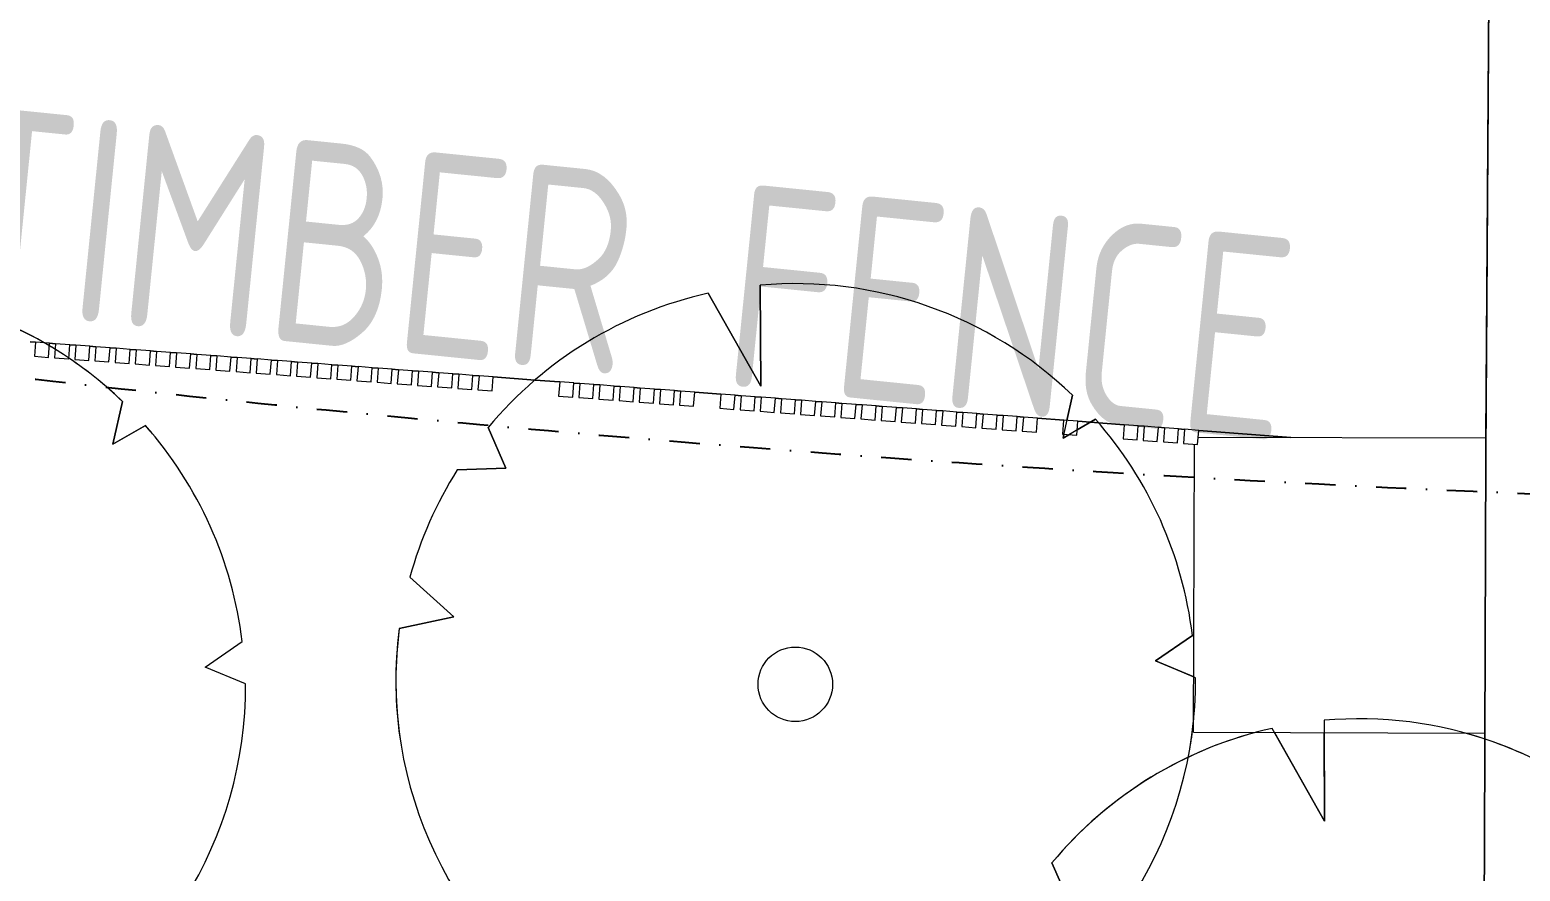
# Model space of a CAD drawing. Header units: millimetres. Extents: x -39027 to 364494, y -35256 to 94895.
# Drawn here: x -11152 to -7466, y 12284 to 14365 of the extents above; entities that cross this region are included whole.
import ezdxf

# ---------------------------------------------------------------- set-up
doc = ezdxf.new("R2010")
doc.units = ezdxf.units.MM
doc.header["$LTSCALE"] = 25
doc.linetypes.add('BG_Dash Dot 3mm', pattern=[7, 3, -2, 0, -2])
for name, color, linetype, lineweight in [('A-GLAZ-CWMG', 3, 'Continuous', 5), ('A-WALL', 2, 'Continuous', 5), ('C-PROP-LINE', 91, 'BG_Dash Dot 3mm', 25), ('C-TOPO', 251, 'Continuous', 9), ('G-ANNO-TEXT', 231, 'Continuous', 5), ('L-PLNT', 71, 'Continuous', 5)]:
    doc.layers.add(name, color=color, linetype=linetype, lineweight=lineweight)
doc.styles.add('ISOCPEUR', font='isocpeur.ttf', dxfattribs={"width": 0.75, "height": 500})

# ---------------------------------------------------------------- blocks, each defined once
blk = doc.blocks.new('Rectangular Mullion - 35mm Timber Batten_Black_-V21-PROPOSED SITE PLAN')
at = {"layer": 'A-GLAZ-CWMG', "lineweight": 9}
for p, q in [((-17.5, -17.5), (-17.5, 17.5)), ((-17.5, 17.5), (17.5, 17.5)), ((17.5, 17.5), (17.5, -17.5)), ((17.5, -17.5), (-17.5, -17.5))]:
    blk.add_line(p, q, dxfattribs=at)
blk = doc.blocks.new('Rectangular Mullion - 35mm Timber Batten_Black_-V22-PROPOSED SITE PLAN')
at = {"layer": 'A-GLAZ-CWMG', "lineweight": 9}
for p, q in [((-17.5, -17.5), (-17.5, 17.5)), ((-17.5, 17.5), (17.5, 17.5)), ((17.5, 17.5), (17.5, -17.5)), ((17.5, -17.5), (-17.5, -17.5))]:
    blk.add_line(p, q, dxfattribs=at)
blk = doc.blocks.new('Rectangular Mullion - 35mm Timber Batten_Black_-V23-PROPOSED SITE PLAN')
at = {"layer": 'A-GLAZ-CWMG', "lineweight": 9}
for p, q in [((-17.5, -17.5), (-17.5, 17.5)), ((-17.5, 17.5), (17.5, 17.5)), ((17.5, 17.5), (17.5, -17.5)), ((17.5, -17.5), (-17.5, -17.5))]:
    blk.add_line(p, q, dxfattribs=at)
blk = doc.blocks.new('Rectangular Mullion - 35mm Timber Batten_Black_-V24-PROPOSED SITE PLAN')
at = {"layer": 'A-GLAZ-CWMG', "lineweight": 9}
for p, q in [((-17.5, -17.5), (-17.5, 17.5)), ((-17.5, 17.5), (17.5, 17.5)), ((17.5, 17.5), (17.5, -17.5)), ((17.5, -17.5), (-17.5, -17.5))]:
    blk.add_line(p, q, dxfattribs=at)
blk = doc.blocks.new('Rectangular Mullion - 35mm Timber Batten_Black_-V25-PROPOSED SITE PLAN')
at = {"layer": 'A-GLAZ-CWMG', "lineweight": 9}
for p, q in [((-17.5, -17.5), (-17.5, 17.5)), ((-17.5, 17.5), (17.5, 17.5)), ((17.5, 17.5), (17.5, -17.5)), ((17.5, -17.5), (-17.5, -17.5))]:
    blk.add_line(p, q, dxfattribs=at)
blk = doc.blocks.new('Rectangular Mullion - 35mm Timber Batten_Black_-V26-PROPOSED SITE PLAN')
at = {"layer": 'A-GLAZ-CWMG', "lineweight": 9}
for p, q in [((-17.5, -17.5), (-17.5, 17.5)), ((-17.5, 17.5), (17.5, 17.5)), ((17.5, 17.5), (17.5, -17.5)), ((17.5, -17.5), (-17.5, -17.5))]:
    blk.add_line(p, q, dxfattribs=at)
blk = doc.blocks.new('Rectangular Mullion - 35mm Timber Batten_Black_-V27-PROPOSED SITE PLAN')
at = {"layer": 'A-GLAZ-CWMG', "lineweight": 9}
for p, q in [((-17.5, -17.5), (-17.5, 17.5)), ((-17.5, 17.5), (17.5, 17.5)), ((17.5, 17.5), (17.5, -17.5)), ((17.5, -17.5), (-17.5, -17.5))]:
    blk.add_line(p, q, dxfattribs=at)
blk = doc.blocks.new('Rectangular Mullion - 35mm Timber Batten_Black_-V28-PROPOSED SITE PLAN')
at = {"layer": 'A-GLAZ-CWMG', "lineweight": 9}
for p, q in [((-17.5, -17.5), (-17.5, 17.5)), ((-17.5, 17.5), (17.5, 17.5)), ((17.5, 17.5), (17.5, -17.5)), ((17.5, -17.5), (-17.5, -17.5))]:
    blk.add_line(p, q, dxfattribs=at)
blk = doc.blocks.new('Rectangular Mullion - 35mm Timber Batten_Black_-V29-PROPOSED SITE PLAN')
at = {"layer": 'A-GLAZ-CWMG', "lineweight": 9}
for p, q in [((-17.5, -17.5), (-17.5, 17.5)), ((-17.5, 17.5), (17.5, 17.5)), ((17.5, 17.5), (17.5, -17.5)), ((17.5, -17.5), (-17.5, -17.5))]:
    blk.add_line(p, q, dxfattribs=at)
blk = doc.blocks.new('Rectangular Mullion - 35mm Timber Batten_Black_-V30-PROPOSED SITE PLAN')
at = {"layer": 'A-GLAZ-CWMG', "lineweight": 9}
for p, q in [((-17.5, -17.5), (-17.5, 17.5)), ((-17.5, 17.5), (17.5, 17.5)), ((17.5, 17.5), (17.5, -17.5)), ((17.5, -17.5), (-17.5, -17.5))]:
    blk.add_line(p, q, dxfattribs=at)
blk = doc.blocks.new('Rectangular Mullion - 35mm Timber Batten_Black_-V31-PROPOSED SITE PLAN')
at = {"layer": 'A-GLAZ-CWMG', "lineweight": 9}
for p, q in [((-17.5, -17.5), (-17.5, 17.5)), ((-17.5, 17.5), (17.5, 17.5)), ((17.5, 17.5), (17.5, -17.5)), ((17.5, -17.5), (-17.5, -17.5))]:
    blk.add_line(p, q, dxfattribs=at)
blk = doc.blocks.new('Rectangular Mullion - 35mm Timber Batten_Black_-V32-PROPOSED SITE PLAN')
at = {"layer": 'A-GLAZ-CWMG', "lineweight": 9}
for p, q in [((-17.5, -17.5), (-17.5, 17.5)), ((-17.5, 17.5), (17.5, 17.5)), ((17.5, 17.5), (17.5, -17.5)), ((17.5, -17.5), (-17.5, -17.5))]:
    blk.add_line(p, q, dxfattribs=at)
blk = doc.blocks.new('Rectangular Mullion - 35mm Timber Batten_Black_-V33-PROPOSED SITE PLAN')
at = {"layer": 'A-GLAZ-CWMG', "lineweight": 9}
for p, q in [((-17.5, -17.5), (-17.5, 17.5)), ((-17.5, 17.5), (17.5, 17.5)), ((17.5, 17.5), (17.5, -17.5)), ((17.5, -17.5), (-17.5, -17.5))]:
    blk.add_line(p, q, dxfattribs=at)
blk = doc.blocks.new('Rectangular Mullion - 35mm Timber Batten_Black_-V34-PROPOSED SITE PLAN')
at = {"layer": 'A-GLAZ-CWMG', "lineweight": 9}
for p, q in [((-17.5, -17.5), (-17.5, 17.5)), ((-17.5, 17.5), (17.5, 17.5)), ((17.5, 17.5), (17.5, -17.5)), ((17.5, -17.5), (-17.5, -17.5))]:
    blk.add_line(p, q, dxfattribs=at)
blk = doc.blocks.new('Rectangular Mullion - 35mm Timber Batten_Black_-V35-PROPOSED SITE PLAN')
at = {"layer": 'A-GLAZ-CWMG', "lineweight": 9}
for p, q in [((-17.5, -17.5), (-17.5, 17.5)), ((-17.5, 17.5), (17.5, 17.5)), ((17.5, 17.5), (17.5, -17.5)), ((17.5, -17.5), (-17.5, -17.5))]:
    blk.add_line(p, q, dxfattribs=at)
blk = doc.blocks.new('Rectangular Mullion - 35mm Timber Batten_Black_-V36-PROPOSED SITE PLAN')
at = {"layer": 'A-GLAZ-CWMG', "lineweight": 9}
for p, q in [((-17.5, -17.5), (-17.5, 17.5)), ((-17.5, 17.5), (17.5, 17.5)), ((17.5, 17.5), (17.5, -17.5)), ((17.5, -17.5), (-17.5, -17.5))]:
    blk.add_line(p, q, dxfattribs=at)
blk = doc.blocks.new('Rectangular Mullion - 35mm Timber Batten_Black_-V37-PROPOSED SITE PLAN')
at = {"layer": 'A-GLAZ-CWMG', "lineweight": 9}
for p, q in [((-17.5, -17.5), (-17.5, 17.5)), ((-17.5, 17.5), (17.5, 17.5)), ((17.5, 17.5), (17.5, -17.5)), ((17.5, -17.5), (-17.5, -17.5))]:
    blk.add_line(p, q, dxfattribs=at)
blk = doc.blocks.new('Rectangular Mullion - 35mm Timber Batten_Black_-V38-PROPOSED SITE PLAN')
at = {"layer": 'A-GLAZ-CWMG', "lineweight": 9}
for p, q in [((-17.5, -17.5), (-17.5, 17.5)), ((-17.5, 17.5), (17.5, 17.5)), ((17.5, 17.5), (17.5, -17.5)), ((17.5, -17.5), (-17.5, -17.5))]:
    blk.add_line(p, q, dxfattribs=at)
blk = doc.blocks.new('Rectangular Mullion - 35mm Timber Batten_Black_-V39-PROPOSED SITE PLAN')
at = {"layer": 'A-GLAZ-CWMG', "lineweight": 9}
for p, q in [((-17.5, -17.5), (-17.5, 17.5)), ((-17.5, 17.5), (17.5, 17.5)), ((17.5, 17.5), (17.5, -17.5)), ((17.5, -17.5), (-17.5, -17.5))]:
    blk.add_line(p, q, dxfattribs=at)
blk = doc.blocks.new('Rectangular Mullion - 35mm Timber Batten_Black_-V40-PROPOSED SITE PLAN')
at = {"layer": 'A-GLAZ-CWMG', "lineweight": 9}
h = blk.add_hatch(dxfattribs=at)
h.set_pattern_fill('FP_5', color=256, style=0, pattern_type=2)
h.set_pattern_definition([(0.428, (6185.92, 12330.6), (-22444.1743, 1.0904), [244.69, -24223.84]), (344.354, (6430.6, 12332.42), (8166.053, -1873.23), [310.84, -10050.37]), (310.664, (6729.9, 12248.6), (2026.18, -153.63), [229.9, -2643.79]), (308.817, (6879.725, 12074.21), (26206.8536, -32427.14775), [445.65, -44119.59]), (342.67, (7159.07, 11726.98), (-17837.7208, 5725.6255), [271.1, -26839.16]), (355.664, (7417.9, 11646.2), (2179.8, 1872.55), [508, -1524]), (5.127, (7924.4, 11607.8), (-10344.242, -592.712), [247.2, -12112.97]), (1.375, (6144.44, 11783.52), (-18398.9848, -239.3785), [204.21, -20217.13]), (355.664, (6348.6, 11788.4), (2179.8, 1872.55), [304.8, -1727.2]), (327.363, (6652.53, 11765.38), (21514.6323, -13615.3355), [300.02, -29702.1]), (303.539, (6905.18, 11603.58), (-7039.4966, 10942.372), [463.37, -22705]), (316.375, (7161.19, 11217.36), (11586.3161, -10845.6334), [288.8, -28591.345]), (349.324, (7370.24, 11018.1), (16138.994, -2814.143), [368.01, -18032.53]), (7.553, (7731.89, 10949.92), (-28854.954, -3720.4143), [394.54, -39059.76]), (2.374, (6096.82, 11155.41), (18379.4504, 880.7854), [347.82, -34434.41]), (352.298, (6444.35, 11169.82), (32297.3351, -4247.5098), [346.04, -34257.68]), (321.974, (6787.26, 11123.44), (-3204.396, 3221.331), [366.32, -6960.16]), (308.175, (7075.83, 10897.77), (18768.399, -23669.844), [330.785, -32747.78]), (340.733, (7280.27, 10637.74), (21913.5723, -7521.1985), [315.45, -31229.67]), (355.664, (7578, 10533.6), (2179.8, 1872.55), [243.84, -1788.16]), (8.659, (7821.2, 10515.21), (18497.0394, 2970.9601), [271.1, -26839.16]), (355.664, (6840.2, 12627.4), (2179.8, 1872.55), [6.7, -2025.3]), (132.512, (7100.78, 12301.99), (28105.558, -30796.05), [445.65, -44119.59]), (149.099, (6646, 10604.3), (-2805.934, 620.316), [181.75, -4361.94]), (167.534, (6490.06, 10697.65), (-12127.542, 2386.7565), [287.37, -14081.04]), (198.863, (6209.47, 10759.68), (-10265.6315, -3789.263), [154.75, -15320.5]), (329.099, (7100.8, 12302), (2805.934, -620.316), [227.18, -4316.5]), (348.954, (7295.72, 12185.32), (-18036.528, 3641.9278), [347.82, -34434.41]), (5.789, (7637.094, 12118.68), (34891.5881, 3609.1978), [577.96, -57218.064]), (5.969, (6202.82, 12553.47), (12272.931, 1465.9625), [227.18, -22491.26]), (340.14, (6428.77, 12577.1), (-21753.2469, 7973.04225), [379.61, -37581.28]), (312.785, (6785.81, 12448.14), (-24340.6743, 26455.928), [388.214, -38433.09]), (320.969, (7049.5, 12163.23), (19348.3371, -15519.8735), [321.29, -31807.45]), (346.202, (7299.08, 11960.9), (10136.653, -2145.44), [370.8, -11989.37]), (2.246, (7659.18, 11872.46), (-34758.47215, -1285.53506), [531.825, -52650.705]), (3.794, (6164.42, 12046.93), (-12348.766, -530.907), [287.37, -14081.04]), (344.354, (6451.15, 12065.94), (8166.053, -1873.23), [310.84, -10050.37]), (313.154, (6750.47, 11982.12), (-20569.7725, 22122.3592), [330.785, -32747.78]), (310.664, (6976.7, 11740.8), (2026.18, -153.63), [373.58, -2500.1]), (338.31, (7220.15, 11457.43), (-25636.277, 10327.1867), [340.63, -33721.9]), (359.031, (7536.66, 11331.54), (-32568.5435, 670.1996), [346.04, -34257.68]), (12.767, (7882.65, 11325.68), (20656.6812, 4833.7551), [276.38, -27361.81]), (4.41, (6126.01, 11540.38), (14313.1623, 1258.8005), [267.27, -26459.52]), (340.733, (6392.49, 11560.93), (21913.5723, -7521.1985), [315.45, -31229.67]), (323.659, (6690.27, 11456.84), (-9414.7983, 7193.635), [383.4, -18786.45]), (305.765, (6999.1, 11229.65), (-20158.1257, 28125.9128), [504.74, -49969.095]), (339.719, (7294.1, 10820.1), (-7757.627, 3164.275), [295.86, -14497.32]), (1.673, (7571.62, 10717.54), (20409.2599, 702.5111), [388.214, -38433.09]), (18.863, (7959.67, 10728.87), (10265.6315, 3789.263), [154.75, -15320.5]), (5.127, (6079.92, 10932.53), (-10344.242, -592.712), [247.2, -12112.97]), (345.656, (6326.14, 10954.62), (22039.087, -5514.2232), [350.78, -34726.98]), (318.259, (6665.98, 10867.71), (24930.6601, -22117.1803), [434.866, -43051.83]), (326.61, (7144.08, 12604.38), (13786.101, -8850.4246), [209.21, -20711.51]), (344.88, (7318.76, 12489.24), (-31908.51133, 8719.9889), [434.39, -43004.81]), (2.789, (7738.11, 12375.94), (-14361.446, -447.2902), [491.48, -15891.03])])
h.paths.add_polyline_path([(17.5, 17.5), (17.5, -17.5), (-17.5, -17.5), (-17.5, 17.5), (-9.6, 17.5)], flags=0)
for p, q in [((-17.5, -17.5), (-17.5, 17.5)), ((-17.5, 17.5), (17.5, 17.5)), ((17.5, 17.5), (17.5, -17.5)), ((17.5, -17.5), (-17.5, -17.5))]:
    blk.add_line(p, q, dxfattribs=at)
blk = doc.blocks.new('Rectangular Mullion - 35mm Timber Batten_Black_-V41-PROPOSED SITE PLAN')
at = {"layer": 'A-GLAZ-CWMG', "lineweight": 9}
for p, q in [((-17.5, -17.5), (-17.5, 17.5)), ((-17.5, 17.5), (17.5, 17.5)), ((17.5, 17.5), (17.5, -17.5)), ((17.5, -17.5), (-17.5, -17.5))]:
    blk.add_line(p, q, dxfattribs=at)
blk = doc.blocks.new('Rectangular Mullion - 35mm Timber Batten_Black_-V42-PROPOSED SITE PLAN')
at = {"layer": 'A-GLAZ-CWMG', "lineweight": 9}
for p, q in [((-17.5, -17.5), (-17.5, 17.5)), ((-17.5, 17.5), (17.5, 17.5)), ((17.5, 17.5), (17.5, -17.5)), ((17.5, -17.5), (-17.5, -17.5))]:
    blk.add_line(p, q, dxfattribs=at)
blk = doc.blocks.new('Rectangular Mullion - 35mm Timber Batten_Black_-V43-PROPOSED SITE PLAN')
at = {"layer": 'A-GLAZ-CWMG', "lineweight": 9}
for p, q in [((-17.5, -17.5), (-17.5, 17.5)), ((-17.5, 17.5), (17.5, 17.5)), ((17.5, 17.5), (17.5, -17.5)), ((17.5, -17.5), (-17.5, -17.5))]:
    blk.add_line(p, q, dxfattribs=at)
blk = doc.blocks.new('Rectangular Mullion - 35mm Timber Batten_Black_-V44-PROPOSED SITE PLAN')
at = {"layer": 'A-GLAZ-CWMG', "lineweight": 9}
for p, q in [((-17.5, -17.5), (-17.5, 17.5)), ((-17.5, 17.5), (17.5, 17.5)), ((17.5, 17.5), (17.5, -17.5)), ((17.5, -17.5), (-17.5, -17.5))]:
    blk.add_line(p, q, dxfattribs=at)
blk = doc.blocks.new('Rectangular Mullion - 35mm Timber Batten_Black_-V45-PROPOSED SITE PLAN')
at = {"layer": 'A-GLAZ-CWMG', "lineweight": 9}
for p, q in [((-17.5, -17.5), (-17.5, 17.5)), ((-17.5, 17.5), (17.5, 17.5)), ((17.5, 17.5), (17.5, -17.5)), ((17.5, -17.5), (-17.5, -17.5))]:
    blk.add_line(p, q, dxfattribs=at)
blk = doc.blocks.new('Rectangular Mullion - 35mm Timber Batten_Black_-V46-PROPOSED SITE PLAN')
at = {"layer": 'A-GLAZ-CWMG', "lineweight": 9}
for p, q in [((-17.5, -17.5), (-17.5, 17.5)), ((-17.5, 17.5), (17.5, 17.5)), ((17.5, 17.5), (17.5, -17.5)), ((17.5, -17.5), (-17.5, -17.5))]:
    blk.add_line(p, q, dxfattribs=at)
blk = doc.blocks.new('Rectangular Mullion - 35mm Timber Batten_Black_-V47-PROPOSED SITE PLAN')
at = {"layer": 'A-GLAZ-CWMG', "lineweight": 9}
for p, q in [((-17.5, -17.5), (-17.5, 17.5)), ((-17.5, 17.5), (17.5, 17.5)), ((17.5, 17.5), (17.5, -17.5)), ((17.5, -17.5), (-17.5, -17.5))]:
    blk.add_line(p, q, dxfattribs=at)
blk = doc.blocks.new('Rectangular Mullion - 35mm Timber Batten_Black_-V48-PROPOSED SITE PLAN')
at = {"layer": 'A-GLAZ-CWMG', "lineweight": 9}
for p, q in [((-17.5, -17.5), (-17.5, 17.5)), ((-17.5, 17.5), (17.5, 17.5)), ((17.5, 17.5), (17.5, -17.5)), ((17.5, -17.5), (-17.5, -17.5))]:
    blk.add_line(p, q, dxfattribs=at)
blk = doc.blocks.new('Rectangular Mullion - 35mm Timber Batten_Black_-V49-PROPOSED SITE PLAN')
at = {"layer": 'A-GLAZ-CWMG', "lineweight": 9}
for p, q in [((-17.5, -17.5), (-17.5, 17.5)), ((-17.5, 17.5), (17.5, 17.5)), ((17.5, 17.5), (17.5, -17.5)), ((17.5, -17.5), (-17.5, -17.5))]:
    blk.add_line(p, q, dxfattribs=at)
blk = doc.blocks.new('Rectangular Mullion - 35mm Timber Batten_Black_-V50-PROPOSED SITE PLAN')
at = {"layer": 'A-GLAZ-CWMG', "lineweight": 9}
for p, q in [((-17.5, -17.5), (-17.5, 17.5)), ((-17.5, 17.5), (17.5, 17.5)), ((17.5, 17.5), (17.5, -17.5)), ((17.5, -17.5), (-17.5, -17.5))]:
    blk.add_line(p, q, dxfattribs=at)
blk = doc.blocks.new('Rectangular Mullion - 35mm Timber Batten_Black_-V51-PROPOSED SITE PLAN')
at = {"layer": 'A-GLAZ-CWMG', "lineweight": 9}
for p, q in [((-17.5, -17.5), (-17.5, 17.5)), ((-17.5, 17.5), (17.5, 17.5)), ((17.5, 17.5), (17.5, -17.5)), ((17.5, -17.5), (-17.5, -17.5))]:
    blk.add_line(p, q, dxfattribs=at)
blk = doc.blocks.new('Rectangular Mullion - 35mm Timber Batten_Black_-V52-PROPOSED SITE PLAN')
at = {"layer": 'A-GLAZ-CWMG', "lineweight": 9}
for p, q in [((-17.5, -17.5), (-17.5, 17.5)), ((-17.5, 17.5), (17.5, 17.5)), ((17.5, 17.5), (17.5, -17.5)), ((17.5, -17.5), (-17.5, -17.5))]:
    blk.add_line(p, q, dxfattribs=at)
blk = doc.blocks.new('Rectangular Mullion - 35mm Timber Batten_Black_-V53-PROPOSED SITE PLAN')
at = {"layer": 'A-GLAZ-CWMG', "lineweight": 9}
for p, q in [((-17.5, -17.5), (-17.5, 17.5)), ((-17.5, 17.5), (17.5, 17.5)), ((17.5, 17.5), (17.5, -17.5)), ((17.5, -17.5), (-17.5, -17.5))]:
    blk.add_line(p, q, dxfattribs=at)
blk = doc.blocks.new('Rectangular Mullion - 35mm Timber Batten_Black_-V54-PROPOSED SITE PLAN')
at = {"layer": 'A-GLAZ-CWMG', "lineweight": 9}
for p, q in [((-17.5, -17.5), (-17.5, 17.5)), ((-17.5, 17.5), (17.5, 17.5)), ((17.5, 17.5), (17.5, -17.5)), ((17.5, -17.5), (-17.5, -17.5))]:
    blk.add_line(p, q, dxfattribs=at)
blk = doc.blocks.new('Rectangular Mullion - 35mm Timber Batten_Black_-V55-PROPOSED SITE PLAN')
at = {"layer": 'A-GLAZ-CWMG', "lineweight": 9}
for p, q in [((-17.5, -17.5), (-17.5, 17.5)), ((-17.5, 17.5), (17.5, 17.5)), ((17.5, 17.5), (17.5, -17.5)), ((17.5, -17.5), (-17.5, -17.5))]:
    blk.add_line(p, q, dxfattribs=at)
blk = doc.blocks.new('Rectangular Mullion - 35mm Timber Batten_Black_-V56-PROPOSED SITE PLAN')
at = {"layer": 'A-GLAZ-CWMG', "lineweight": 9}
for p, q in [((-17.5, -17.5), (-17.5, 17.5)), ((-17.5, 17.5), (17.5, 17.5)), ((17.5, 17.5), (17.5, -17.5)), ((17.5, -17.5), (-17.5, -17.5))]:
    blk.add_line(p, q, dxfattribs=at)
blk = doc.blocks.new('Rectangular Mullion - 35mm Timber Batten_Black_-V57-PROPOSED SITE PLAN')
at = {"layer": 'A-GLAZ-CWMG', "lineweight": 9}
for p, q in [((-17.5, -17.5), (-17.5, 17.5)), ((-17.5, 17.5), (17.5, 17.5)), ((17.5, 17.5), (17.5, -17.5)), ((17.5, -17.5), (-17.5, -17.5))]:
    blk.add_line(p, q, dxfattribs=at)
blk = doc.blocks.new('Rectangular Mullion - 35mm Timber Batten_Black_-V58-PROPOSED SITE PLAN')
at = {"layer": 'A-GLAZ-CWMG', "lineweight": 9}
for p, q in [((-17.5, -17.5), (-17.5, 17.5)), ((-17.5, 17.5), (17.5, 17.5)), ((17.5, 17.5), (17.5, -17.5)), ((17.5, -17.5), (-17.5, -17.5))]:
    blk.add_line(p, q, dxfattribs=at)
blk = doc.blocks.new('Rectangular Mullion - 35mm Timber Batten_Black_-V59-PROPOSED SITE PLAN')
at = {"layer": 'A-GLAZ-CWMG', "lineweight": 9}
for p, q in [((-17.5, -17.5), (-17.5, 17.5)), ((-17.5, 17.5), (17.5, 17.5)), ((17.5, 17.5), (17.5, -17.5)), ((17.5, -17.5), (-17.5, -17.5))]:
    blk.add_line(p, q, dxfattribs=at)
blk = doc.blocks.new('Rectangular Mullion - 35mm Timber Batten_Black_-V60-PROPOSED SITE PLAN')
at = {"layer": 'A-GLAZ-CWMG', "lineweight": 9}
for p, q in [((-17.5, -17.5), (-17.5, 17.5)), ((-17.5, 17.5), (17.5, 17.5)), ((17.5, 17.5), (17.5, -17.5)), ((17.5, -17.5), (-17.5, -17.5))]:
    blk.add_line(p, q, dxfattribs=at)
blk = doc.blocks.new('Rectangular Mullion - 35mm Timber Batten_Black_-V61-PROPOSED SITE PLAN')
at = {"layer": 'A-GLAZ-CWMG', "lineweight": 9}
for p, q in [((-17.5, -17.5), (-17.5, 17.5)), ((-17.5, 17.5), (17.5, 17.5)), ((17.5, 17.5), (17.5, -17.5)), ((17.5, -17.5), (-17.5, -17.5))]:
    blk.add_line(p, q, dxfattribs=at)
blk = doc.blocks.new('Rectangular Mullion - 35mm Timber Batten_Black_-V62-PROPOSED SITE PLAN')
at = {"layer": 'A-GLAZ-CWMG', "lineweight": 9}
for p, q in [((-17.5, -17.5), (-17.5, 17.5)), ((-17.5, 17.5), (17.5, 17.5)), ((17.5, 17.5), (17.5, -17.5)), ((17.5, -17.5), (-17.5, -17.5))]:
    blk.add_line(p, q, dxfattribs=at)
blk = doc.blocks.new('Rectangular Mullion - 35mm Timber Batten_Black_-V63-PROPOSED SITE PLAN')
at = {"layer": 'A-GLAZ-CWMG', "lineweight": 9}
for p, q in [((-17.5, -17.5), (-17.5, 17.5)), ((-17.5, 17.5), (17.5, 17.5)), ((17.5, 17.5), (17.5, -17.5)), ((17.5, -17.5), (-17.5, -17.5))]:
    blk.add_line(p, q, dxfattribs=at)
blk = doc.blocks.new('Rectangular Mullion - 35mm Timber Batten_Black_-V64-PROPOSED SITE PLAN')
at = {"layer": 'A-GLAZ-CWMG', "lineweight": 9}
for p, q in [((-17.5, -17.5), (-17.5, 17.5)), ((-17.5, 17.5), (17.5, 17.5)), ((17.5, 17.5), (17.5, -17.5)), ((17.5, -17.5), (-17.5, -17.5))]:
    blk.add_line(p, q, dxfattribs=at)
blk = doc.blocks.new('Rectangular Mullion - 35mm Timber Batten_Black_-V65-PROPOSED SITE PLAN')
at = {"layer": 'A-GLAZ-CWMG', "lineweight": 9}
for p, q in [((-17.5, -17.5), (-17.5, 17.5)), ((-17.5, 17.5), (17.5, 17.5)), ((17.5, 17.5), (17.5, -17.5)), ((17.5, -17.5), (-17.5, -17.5))]:
    blk.add_line(p, q, dxfattribs=at)
blk = doc.blocks.new('Rectangular Mullion - 35mm Timber Batten_Black_-V66-PROPOSED SITE PLAN')
at = {"layer": 'A-GLAZ-CWMG', "lineweight": 9}
for p, q in [((-17.5, -17.5), (-17.5, 17.5)), ((-17.5, 17.5), (17.5, 17.5)), ((17.5, 17.5), (17.5, -17.5)), ((17.5, -17.5), (-17.5, -17.5))]:
    blk.add_line(p, q, dxfattribs=at)
blk = doc.blocks.new('Rectangular Mullion - 35mm Timber Batten_Black_-V67-PROPOSED SITE PLAN')
at = {"layer": 'A-GLAZ-CWMG', "lineweight": 9}
for p, q in [((-17.5, -17.5), (-17.5, 17.5)), ((-17.5, 17.5), (17.5, 17.5)), ((17.5, 17.5), (17.5, -17.5)), ((17.5, -17.5), (-17.5, -17.5))]:
    blk.add_line(p, q, dxfattribs=at)
blk = doc.blocks.new('Rectangular Mullion - 35mm Timber Batten_Black_-V68-PROPOSED SITE PLAN')
at = {"layer": 'A-GLAZ-CWMG', "lineweight": 9}
for p, q in [((-17.5, -17.5), (-17.5, 17.5)), ((-17.5, 17.5), (17.5, 17.5)), ((17.5, 17.5), (17.5, -17.5)), ((17.5, -17.5), (-17.5, -17.5))]:
    blk.add_line(p, q, dxfattribs=at)
blk = doc.blocks.new('Rectangular Mullion - 35mm Timber Batten_Black_-V69-PROPOSED SITE PLAN')
at = {"layer": 'A-GLAZ-CWMG', "lineweight": 9}
for p, q in [((-17.5, -17.5), (-17.5, 17.5)), ((-17.5, 17.5), (17.5, 17.5)), ((17.5, 17.5), (17.5, -17.5)), ((17.5, -17.5), (-17.5, -17.5))]:
    blk.add_line(p, q, dxfattribs=at)
blk = doc.blocks.new('Rectangular Mullion - 35mm Timber Batten_Black_-V70-PROPOSED SITE PLAN')
at = {"layer": 'A-GLAZ-CWMG', "lineweight": 9}
for p, q in [((-17.5, -17.5), (-17.5, 17.5)), ((-17.5, 17.5), (17.5, 17.5)), ((17.5, 17.5), (17.5, -17.5)), ((17.5, -17.5), (-17.5, -17.5))]:
    blk.add_line(p, q, dxfattribs=at)
blk = doc.blocks.new('Rectangular Mullion - 35mm Timber Batten_Black_-V71-PROPOSED SITE PLAN')
at = {"layer": 'A-GLAZ-CWMG', "lineweight": 9}
for p, q in [((-17.5, -17.5), (-17.5, 17.5)), ((-17.5, 17.5), (17.5, 17.5)), ((17.5, 17.5), (17.5, -17.5)), ((17.5, -17.5), (-17.5, -17.5))]:
    blk.add_line(p, q, dxfattribs=at)
blk = doc.blocks.new('PLANTING_Coloured tree scaleable - 2_5 Meters-V192-PROPOSED SITE PLAN')
at = {"layer": 'L-PLNT', "lineweight": 9}
for p, q in [((601.6, 666.6), (614.9, 774.5)), ((601.6, 666.6), (614.9, 774.5)), ((614.9, 774.5), (601.6, 666.6)), ((677.1, 720.7), (601.6, 666.6)), ((677.1, 720.7), (601.6, 666.6)), ((601.6, 666.6), (677.1, 720.7)), ((880.9, 139.8), (966.1, 211.2)), ((984, 107.8), (880.9, 139.8))]:
    blk.add_line(p, q, dxfattribs=at)
for centre, start, end in [((-0.1, 0), 51.5512, 100.4622), ((-0.1, 0), 65.6087, 100.4622), ((-0.1, 0), 65.6087, 100.4622), ((-0.1, 0), 63.7267, 64.715), ((-0.1, 0), 63.7267, 64.715), ((-0.1, 0), 51.5512, 61.4206), ((-0.1, 0), 51.5512, 61.4206), ((-0.1, 0), 12.3276, 46.7819), ((-0.1, 0), 45.2198, 46.7819), ((-0.1, 0), 46.1517, 46.7819), ((0.2, 6.8), 300.9465, 5.8599)]:
    blk.add_arc(centre, 989, start, end, dxfattribs=at)
blk = doc.blocks.new('PLANTING_Coloured tree scaleable - 2_5 Meters-V197-PROPOSED SITE PLAN')
at = {"layer": 'L-PLNT', "lineweight": 9}
for p, q in [((-179.7, 972.6), (-155, 724.1)), ((-179.7, 972.6), (-155, 724.1)), ((-155, 724.1), (-179.7, 972.6)), ((-155, 724.1), (-305.8, 940.5)), ((-155, 724.1), (-305.8, 940.5)), ((-305.8, 940.5), (-155, 724.1)), ((601.6, 666.6), (614.9, 774.5)), ((607.1, 711.2), (614.9, 774.5)), ((614.9, 774.5), (607.1, 711.2)), ((677.1, 720.7), (601.6, 666.6)), ((677.1, 720.7), (634.2, 690)), ((634.2, 690), (677.1, 720.7)), ((615.2, 676.3), (601.6, 666.6)), ((601.6, 666.6), (615.2, 676.3)), ((601.6, 666.6), (602.7, 676.1)), ((602.7, 676.1), (601.6, 666.6)), ((-816.4, 558.4), (-762.9, 462.3)), ((-816.4, 558.4), (-762.9, 462.3)), ((-762.9, 462.3), (-816.4, 558.4)), ((-762.9, 462.3), (-882.4, 446.9)), ((-762.9, 462.3), (-882.4, 446.9)), ((-882.4, 446.9), (-762.9, 462.3)), ((880.9, 139.8), (966.1, 211.2)), ((880.9, 139.8), (966.1, 211.2)), ((966.1, 211.2), (880.9, 139.8)), ((-974.1, 171.4), (-856.7, 84.5)), ((-974.1, 171.4), (-856.7, 84.5)), ((-856.7, 84.5), (-974.1, 171.4)), ((984, 107.8), (880.9, 139.8)), ((979.2, 109.3), (880.9, 139.8)), ((880.9, 139.8), (979.2, 109.3)), ((-856.7, 84.5), (-988.2, 42.5)), ((-856.7, 84.5), (-988.2, 42.5)), ((-988.2, 42.5), (-856.7, 84.5))]:
    blk.add_line(p, q, dxfattribs=at)
blk.add_circle((-0.1, -2), 92.1, dxfattribs=at)
for centre, start, end in [((-0.1, 0), 51.5512, 100.4622), ((-0.1, 0), 51.5512, 100.4622), ((-0.1, 0), 51.5512, 100.4622), ((-0.1, 0), 108.0083, 145.6274), ((-0.1, 0), 108.0083, 145.6274), ((-0.1, 0), 108.0083, 145.6274), ((-0.1, 0), 12.3276, 46.7819), ((-0.1, 0), 12.3276, 46.7819), ((-0.1, 0), 12.3276, 46.7819), ((-0.1, 0), 153.1369, 170.0213), ((-0.1, 0), 153.1369, 170.0213), ((-0.1, 0), 153.1369, 170.0213), ((0.2, 6.8), 300.9465, 5.8599), ((0.2, 6.8), 177.9304, 244.2846), ((0.2, 6.8), 177.9304, 194.1231), ((0.2, 6.8), 177.9304, 192.7668), ((0.2, 6.8), 355.6558, 0.0441), ((0.2, 6.8), 356.4246, 0.0441)]:
    blk.add_arc(centre, 989, start, end, dxfattribs=at)
blk = doc.blocks.new('PLANTING_Coloured tree scaleable - 2_5 Meters-V198-PROPOSED SITE PLAN')
at = {"layer": 'L-PLNT', "lineweight": 9}
for p, q in [((-179.7, 972.6), (-155, 724.1)), ((-155, 724.1), (-305.8, 940.5)), ((-155, 724.1), (-299.2, 931.1)), ((-299.2, 931.1), (-155, 724.1)), ((-176.7, 942.3), (-155, 724.1)), ((-155, 724.1), (-176.7, 942.3)), ((-816.4, 558.4), (-762.9, 462.3)), ((-816.4, 558.4), (-762.9, 462.3)), ((-762.9, 462.3), (-816.4, 558.4))]:
    blk.add_line(p, q, dxfattribs=at)
for start, end in [(51.5512, 100.4622), (51.5512, 80.2129), (51.5512, 80.2129), (108.0083, 145.6274), (110.2766, 145.6274), (110.2766, 145.6274)]:
    blk.add_arc((-0.1, 0), 989, start, end, dxfattribs=at)
blk = doc.blocks.new('Family - ___-1009153-PROPOSED SITE PLAN')
at = {"layer": 'C-PROP-LINE'}
blk.add_arc((14652.7, 63546.4), 51820, 244.3448, 256.36333, dxfattribs=at)

msp = doc.modelspace()

# ---------------------------------------------------------------- linework, layer by layer
at = {"layer": 'A-WALL'}
for p, q in [((-8262.4, 13357.7), (-7551.4, 13355.4)), ((-7551.4, 13355.4), (-7553.7, 12625.4)), ((-8273.7, 12627.7), (-8271.4, 13339.9)), ((-8273.7, 12627.7), (-7553.7, 12625.4))]:
    msp.add_line(p, q, dxfattribs=at)
at = {"layer": 'C-TOPO'}
for p, q in [((-7551.4, 13315), (-7527.9, 16696.7)), ((-7527.9, 16696.7), (-7551.4, 13355.4)), ((-7527.9, 16696.7), (-7551.4, 13315)), ((-7551.4, 13355.4), (-7527.9, 16696.7)), ((-11137.9, 13592.3), (-11151, 13593.3)), ((-11151, 13593.3), (-11137.9, 13592.3)), ((-11088, 13588.5), (-11103, 13589.7)), ((-11103, 13589.7), (-11088, 13588.5)), ((-11038.1, 13584.8), (-11053.1, 13585.9)), ((-11053.1, 13585.9), (-11038.1, 13584.8)), ((-10988.3, 13581), (-11003.2, 13582.1)), ((-11003.2, 13582.1), (-10988.3, 13581)), ((-10938.4, 13577.2), (-10953.4, 13578.3)), ((-10953.4, 13578.3), (-10938.4, 13577.2)), ((-10888.6, 13573.4), (-10903.5, 13574.5)), ((-10903.5, 13574.5), (-10888.6, 13573.4)), ((-10838.7, 13569.6), (-10853.7, 13570.8)), ((-10853.7, 13570.8), (-10838.7, 13569.6)), ((-10788.9, 13565.9), (-10803.8, 13567)), ((-10803.8, 13567), (-10788.9, 13565.9)), ((-10739, 13562.1), (-10754, 13563.2)), ((-10754, 13563.2), (-10739, 13562.1)), ((-10689.1, 13558.3), (-10704.1, 13559.4)), ((-10704.1, 13559.4), (-10689.1, 13558.3)), ((-10639.3, 13554.5), (-10654.2, 13555.6)), ((-10654.2, 13555.6), (-10639.3, 13554.5)), ((-10589.4, 13550.7), (-10604.4, 13551.9)), ((-10604.4, 13551.9), (-10589.4, 13550.7)), ((-10539.6, 13547), (-10554.5, 13548.1)), ((-10554.5, 13548.1), (-10539.6, 13547)), ((-10489.7, 13543.2), (-10504.7, 13544.3)), ((-10504.7, 13544.3), (-10489.7, 13543.2)), ((-10439.9, 13539.4), (-10454.8, 13540.5)), ((-10454.8, 13540.5), (-10439.9, 13539.4)), ((-10390, 13535.6), (-10405, 13536.7)), ((-10405, 13536.7), (-10390, 13535.6)), ((-10340.1, 13531.8), (-10355.1, 13533)), ((-10355.1, 13533), (-10340.1, 13531.8)), ((-10290.3, 13528.1), (-10305.2, 13529.2)), ((-10305.2, 13529.2), (-10290.3, 13528.1)), ((-10240.4, 13524.3), (-10255.4, 13525.4)), ((-10255.4, 13525.4), (-10240.4, 13524.3)), ((-10190.6, 13520.5), (-10205.5, 13521.6)), ((-10205.5, 13521.6), (-10190.6, 13520.5)), ((-10140.7, 13516.7), (-10155.7, 13517.8)), ((-10155.7, 13517.8), (-10140.7, 13516.7)), ((-10090.9, 13512.9), (-10105.8, 13514.1)), ((-10105.8, 13514.1), (-10090.9, 13512.9)), ((-10041, 13509.2), (-10056, 13510.3)), ((-10056, 13510.3), (-10041, 13509.2)), ((-9902, 13498.6), (-10006.1, 13506.5)), ((-10006.1, 13506.5), (-9902, 13498.6)), ((-9841.6, 13494), (-9902, 13498.6)), ((-9902, 13498.6), (-9841.6, 13494)), ((-9791.7, 13490.3), (-9806.7, 13491.4)), ((-9806.7, 13491.4), (-9791.7, 13490.3)), ((-9741.9, 13486.5), (-9756.8, 13487.6)), ((-9756.8, 13487.6), (-9741.9, 13486.5)), ((-9692, 13482.7), (-9707, 13483.8)), ((-9707, 13483.8), (-9692, 13482.7)), ((-9642.1, 13478.9), (-9657.1, 13480)), ((-9657.1, 13480), (-9642.1, 13478.9)), ((-9592.3, 13475.1), (-9607.2, 13476.3)), ((-9607.2, 13476.3), (-9592.3, 13475.1)), ((-9542.4, 13471.4), (-9557.4, 13472.5)), ((-9557.4, 13472.5), (-9542.4, 13471.4)), ((-9442.7, 13463.8), (-9507.5, 13468.7)), ((-9507.5, 13468.7), (-9442.7, 13463.8)), ((-9392.9, 13460), (-9407.8, 13461.1)), ((-9407.8, 13461.1), (-9392.9, 13460)), ((-9343, 13456.2), (-9358, 13457.4)), ((-9358, 13457.4), (-9343, 13456.2)), ((-9293.1, 13452.5), (-9308.1, 13453.6)), ((-9308.1, 13453.6), (-9293.1, 13452.5)), ((-9243.3, 13448.7), (-9258.2, 13449.8)), ((-9258.2, 13449.8), (-9243.3, 13448.7)), ((-9193.4, 13444.9), (-9208.4, 13446)), ((-9208.4, 13446), (-9193.4, 13444.9)), ((-9143.6, 13441.1), (-9158.5, 13442.2)), ((-9158.5, 13442.2), (-9143.6, 13441.1)), ((-9093.7, 13437.3), (-9108.7, 13438.5)), ((-9108.7, 13438.5), (-9093.7, 13437.3)), ((-9043.9, 13433.6), (-9058.8, 13434.7)), ((-9058.8, 13434.7), (-9043.9, 13433.6)), ((-8994, 13429.8), (-9009, 13430.9)), ((-9009, 13430.9), (-8994, 13429.8)), ((-8944.1, 13426), (-8959.1, 13427.1)), ((-8959.1, 13427.1), (-8944.1, 13426)), ((-8894.3, 13422.2), (-8909.2, 13423.3)), ((-8909.2, 13423.3), (-8894.3, 13422.2)), ((-8844.4, 13418.4), (-8859.4, 13419.6)), ((-8859.4, 13419.6), (-8844.4, 13418.4)), ((-8794.6, 13414.7), (-8809.5, 13415.8)), ((-8809.5, 13415.8), (-8794.6, 13414.7)), ((-8744.7, 13410.9), (-8759.7, 13412)), ((-8759.7, 13412), (-8744.7, 13410.9)), ((-8694.9, 13407.1), (-8709.8, 13408.2)), ((-8709.8, 13408.2), (-8694.9, 13407.1)), ((-8595.1, 13399.5), (-8660, 13404.4)), ((-8660, 13404.4), (-8595.1, 13399.5)), ((-8528.8, 13394.5), (-8560.2, 13396.9)), ((-8560.2, 13396.9), (-8528.8, 13394.5)), ((-8509.1, 13393), (-8528.8, 13394.5)), ((-8528.8, 13394.5), (-8509.1, 13393)), ((-8445.6, 13388.2), (-8509.1, 13393)), ((-8509.1, 13393), (-8445.6, 13388.2)), ((-8395.7, 13384.4), (-8410.7, 13385.5)), ((-8410.7, 13385.5), (-8395.7, 13384.4)), ((-8345.9, 13380.6), (-8360.8, 13381.8)), ((-8360.8, 13381.8), (-8345.9, 13380.6)), ((-8296, 13376.8), (-8311, 13378)), ((-8311, 13378), (-8296, 13376.8)), ((-8033.5, 13356.9), (-8261.1, 13374.2)), ((-8261.1, 13374.2), (-8033.5, 13356.9)), ((-7553.7, 12610.3), (-7551.4, 13315)), ((-7551.4, 13315), (-7553.7, 12610.3)), ((-7554.5, 12347.1), (-7553.7, 12610.3)), ((-7553.7, 12610.3), (-7554.5, 12347.1)), ((-7556.8, 11639.4), (-7554.5, 12347.1)), ((-7554.5, 12347.1), (-7556.8, 11639.4))]:
    msp.add_line(p, q, dxfattribs=at)

# ---------------------------------------------------------------- block references
at = {"layer": 'A-GLAZ-CWMG', "lineweight": 9, "extrusion": (0, 0, -1), "rotation": 184.3357991136503}
for name, p in [('Rectangular Mullion - 35mm Timber Batten_Black_-V21-PROPOSED SITE PLAN', (11121.7, 13573.5)), ('Rectangular Mullion - 35mm Timber Batten_Black_-V22-PROPOSED SITE PLAN', (11071.9, 13569.8)), ('Rectangular Mullion - 35mm Timber Batten_Black_-V23-PROPOSED SITE PLAN', (11022, 13566)), ('Rectangular Mullion - 35mm Timber Batten_Black_-V24-PROPOSED SITE PLAN', (10972.2, 13562.2)), ('Rectangular Mullion - 35mm Timber Batten_Black_-V25-PROPOSED SITE PLAN', (10922.3, 13558.4)), ('Rectangular Mullion - 35mm Timber Batten_Black_-V26-PROPOSED SITE PLAN', (10872.4, 13554.6)), ('Rectangular Mullion - 35mm Timber Batten_Black_-V27-PROPOSED SITE PLAN', (10822.6, 13550.9)), ('Rectangular Mullion - 35mm Timber Batten_Black_-V28-PROPOSED SITE PLAN', (10772.7, 13547.1)), ('Rectangular Mullion - 35mm Timber Batten_Black_-V29-PROPOSED SITE PLAN', (10722.9, 13543.3)), ('Rectangular Mullion - 35mm Timber Batten_Black_-V30-PROPOSED SITE PLAN', (10673, 13539.5)), ('Rectangular Mullion - 35mm Timber Batten_Black_-V31-PROPOSED SITE PLAN', (10623.2, 13535.7)), ('Rectangular Mullion - 35mm Timber Batten_Black_-V32-PROPOSED SITE PLAN', (10573.3, 13532)), ('Rectangular Mullion - 35mm Timber Batten_Black_-V33-PROPOSED SITE PLAN', (10523.4, 13528.2)), ('Rectangular Mullion - 35mm Timber Batten_Black_-V34-PROPOSED SITE PLAN', (10473.6, 13524.4)), ('Rectangular Mullion - 35mm Timber Batten_Black_-V35-PROPOSED SITE PLAN', (10423.7, 13520.6)), ('Rectangular Mullion - 35mm Timber Batten_Black_-V36-PROPOSED SITE PLAN', (10373.9, 13516.8)), ('Rectangular Mullion - 35mm Timber Batten_Black_-V37-PROPOSED SITE PLAN', (10324, 13513.1)), ('Rectangular Mullion - 35mm Timber Batten_Black_-V38-PROPOSED SITE PLAN', (10274.2, 13509.3)), ('Rectangular Mullion - 35mm Timber Batten_Black_-V39-PROPOSED SITE PLAN', (10224.3, 13505.5)), ('Rectangular Mullion - 35mm Timber Batten_Black_-V40-PROPOSED SITE PLAN', (10174.4, 13501.7)), ('Rectangular Mullion - 35mm Timber Batten_Black_-V41-PROPOSED SITE PLAN', (10124.6, 13497.9)), ('Rectangular Mullion - 35mm Timber Batten_Black_-V42-PROPOSED SITE PLAN', (10074.7, 13494.2)), ('Rectangular Mullion - 35mm Timber Batten_Black_-V43-PROPOSED SITE PLAN', (10024.9, 13490.4)), ('Rectangular Mullion - 35mm Timber Batten_Black_-V44-PROPOSED SITE PLAN', (9825.4, 13475.3)), ('Rectangular Mullion - 35mm Timber Batten_Black_-V45-PROPOSED SITE PLAN', (9775.6, 13471.5)), ('Rectangular Mullion - 35mm Timber Batten_Black_-V46-PROPOSED SITE PLAN', (9725.7, 13467.7)), ('Rectangular Mullion - 35mm Timber Batten_Black_-V47-PROPOSED SITE PLAN', (9675.9, 13463.9)), ('Rectangular Mullion - 35mm Timber Batten_Black_-V48-PROPOSED SITE PLAN', (9626, 13460.1)), ('Rectangular Mullion - 35mm Timber Batten_Black_-V49-PROPOSED SITE PLAN', (9576.2, 13456.4)), ('Rectangular Mullion - 35mm Timber Batten_Black_-V50-PROPOSED SITE PLAN', (9526.3, 13452.6)), ('Rectangular Mullion - 35mm Timber Batten_Black_-V51-PROPOSED SITE PLAN', (9426.6, 13445)), ('Rectangular Mullion - 35mm Timber Batten_Black_-V52-PROPOSED SITE PLAN', (9376.7, 13441.2)), ('Rectangular Mullion - 35mm Timber Batten_Black_-V53-PROPOSED SITE PLAN', (9326.9, 13437.5)), ('Rectangular Mullion - 35mm Timber Batten_Black_-V54-PROPOSED SITE PLAN', (9277, 13433.7)), ('Rectangular Mullion - 35mm Timber Batten_Black_-V55-PROPOSED SITE PLAN', (9227.2, 13429.9)), ('Rectangular Mullion - 35mm Timber Batten_Black_-V56-PROPOSED SITE PLAN', (9177.3, 13426.1)), ('Rectangular Mullion - 35mm Timber Batten_Black_-V57-PROPOSED SITE PLAN', (9127.4, 13422.3)), ('Rectangular Mullion - 35mm Timber Batten_Black_-V58-PROPOSED SITE PLAN', (9077.6, 13418.6)), ('Rectangular Mullion - 35mm Timber Batten_Black_-V59-PROPOSED SITE PLAN', (9027.7, 13414.8)), ('Rectangular Mullion - 35mm Timber Batten_Black_-V60-PROPOSED SITE PLAN', (8977.9, 13411)), ('Rectangular Mullion - 35mm Timber Batten_Black_-V61-PROPOSED SITE PLAN', (8928, 13407.2)), ('Rectangular Mullion - 35mm Timber Batten_Black_-V62-PROPOSED SITE PLAN', (8878.2, 13403.4)), ('Rectangular Mullion - 35mm Timber Batten_Black_-V63-PROPOSED SITE PLAN', (8828.3, 13399.7)), ('Rectangular Mullion - 35mm Timber Batten_Black_-V64-PROPOSED SITE PLAN', (8778.4, 13395.9)), ('Rectangular Mullion - 35mm Timber Batten_Black_-V65-PROPOSED SITE PLAN', (8728.6, 13392.1)), ('Rectangular Mullion - 35mm Timber Batten_Black_-V66-PROPOSED SITE PLAN', (8678.7, 13388.3)), ('Rectangular Mullion - 35mm Timber Batten_Black_-V67-PROPOSED SITE PLAN', (8579, 13380.8)), ('Rectangular Mullion - 35mm Timber Batten_Black_-V68-PROPOSED SITE PLAN', (8429.5, 13369.4)), ('Rectangular Mullion - 35mm Timber Batten_Black_-V69-PROPOSED SITE PLAN', (8379.6, 13365.6)), ('Rectangular Mullion - 35mm Timber Batten_Black_-V70-PROPOSED SITE PLAN', (8329.7, 13361.9)), ('Rectangular Mullion - 35mm Timber Batten_Black_-V71-PROPOSED SITE PLAN', (8279.9, 13358.1))]:
    msp.add_blockref(name, p, dxfattribs=at)
at = {"layer": 'C-PROP-LINE', "rotation": 17.67926818587259}
msp.add_blockref('Family - ___-1009153-PROPOSED SITE PLAN', (0, 0), dxfattribs=at)
at = {"layer": 'L-PLNT', "lineweight": 9, "rotation": 354.5786461052995}
for name, p in [('PLANTING_Coloured tree scaleable - 2_5 Meters-V197-PROPOSED SITE PLAN', (-9258.5, 12748.2)), ('PLANTING_Coloured tree scaleable - 2_5 Meters-V192-PROPOSED SITE PLAN', (-11608.3, 12733)), ('PLANTING_Coloured tree scaleable - 2_5 Meters-V198-PROPOSED SITE PLAN', (-7864, 11671.9))]:
    msp.add_blockref(name, p, dxfattribs=at)

# ---------------------------------------------------------------- texts
at = {"layer": 'G-ANNO-TEXT', "color": 7, "lineweight": 15, "insert": (-10240.9, 14069.4), "char_height": 500, "width": 5142, "attachment_point": 2, "rotation": 354.2298, "line_spacing_factor": 1.153846, "style": 'ISOCPEUR'}
msp.add_mtext('1.8m TIMBER FENCE', dxfattribs=at)

doc.saveas('drawing.dxf')
